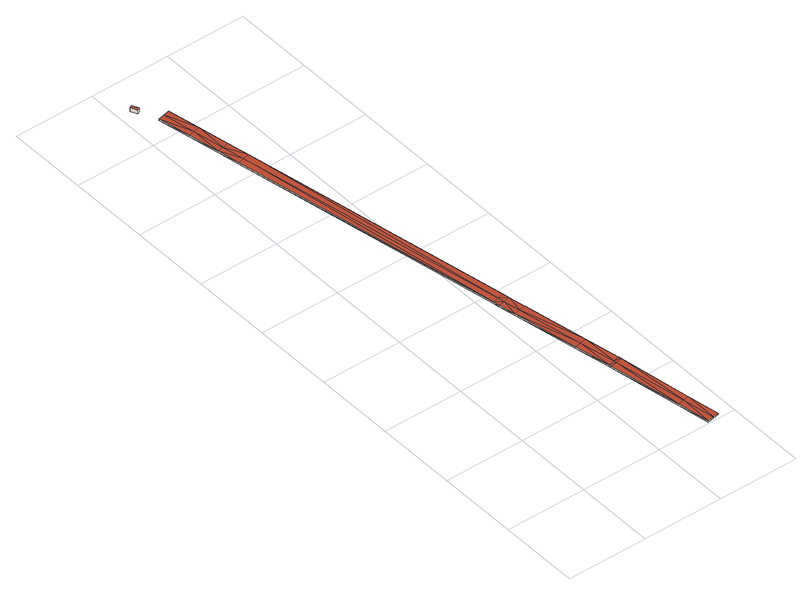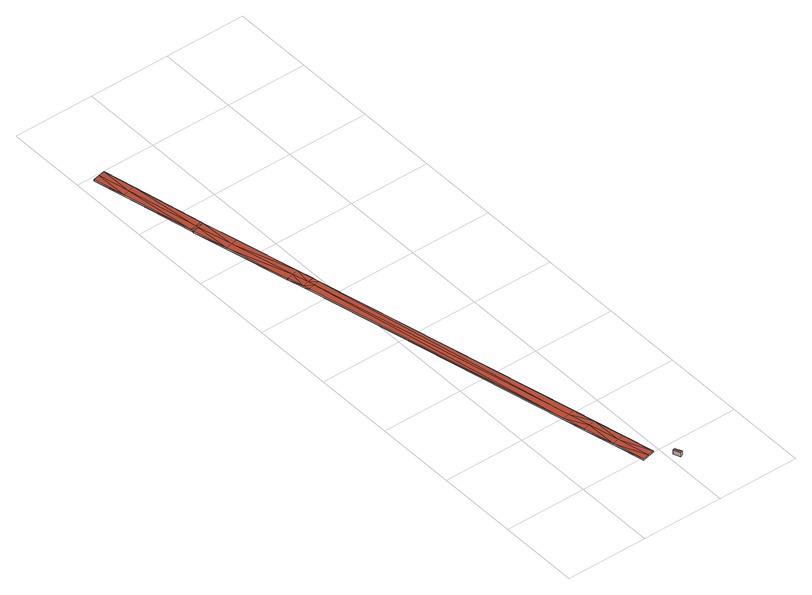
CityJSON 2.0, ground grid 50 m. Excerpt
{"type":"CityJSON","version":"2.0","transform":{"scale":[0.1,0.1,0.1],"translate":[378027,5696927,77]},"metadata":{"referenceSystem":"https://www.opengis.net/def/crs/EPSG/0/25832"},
"CityObjects":{
"building1":{"type":"Building","attributes":{"Geometrietyp2DReferenz":"2000","Gemeindeschluessel":"05911000","function":"53001_1800","roofType":"9999","measuredHeight":1},"geometry":[{"type":"Solid","lod":"2","boundaries":[[[[0,1,2]],[[1,3,2]],[[4,5,0]],[[5,1,0]],[[6,7,4]],[[7,5,4]],[[8,9,6]],[[9,7,6]],[[10,11,8]],[[11,9,8]],[[12,13,10]],[[13,11,10]],[[14,15,12]],[[15,13,12]],[[16,17,14]],[[17,15,14]],[[18,19,16]],[[19,17,16]],[[20,21,18]],[[21,19,18]],[[22,23,20]],[[23,21,20]],[[24,25,22]],[[25,23,22]],[[26,27,24]],[[27,25,24]],[[28,29,26]],[[29,27,26]],[[30,31,28]],[[31,29,28]],[[32,33,30]],[[33,31,30]],[[34,35,32]],[[35,33,32]],[[36,37,34]],[[37,35,34]],[[38,39,36]],[[39,37,36]],[[40,41,38]],[[41,39,38]],[[42,43,40]],[[43,41,40]],[[44,45,42]],[[45,43,42]],[[46,47,44]],[[47,45,44]],[[48,49,46]],[[49,47,46]],[[50,51,48]],[[51,49,48]],[[52,53,50]],[[53,51,50]],[[54,55,52]],[[55,53,52]],[[56,57,54]],[[57,55,54]],[[58,59,56]],[[59,57,56]],[[60,61,58]],[[61,59,58]],[[62,63,60]],[[63,61,60]],[[2,3,62]],[[3,63,62]],[[64,65,13]],[[13,65,11]],[[66,64,13]],[[66,13,15]],[[67,66,19]],[[19,66,17]],[[17,66,15]],[[68,67,19]],[[68,19,21]],[[23,68,21]],[[69,68,27]],[[27,68,25]],[[25,68,23]],[[70,69,27]],[[70,27,29]],[[33,70,29]],[[33,29,31]],[[61,63,71]],[[71,63,3]],[[59,61,71]],[[59,71,72]],[[57,59,73]],[[73,59,72]],[[55,57,73]],[[55,73,65]],[[53,55,64]],[[64,55,65]],[[64,51,53]],[[51,64,49]],[[49,64,66]],[[47,49,67]],[[67,49,66]],[[45,47,67]],[[45,67,43]],[[43,67,68]],[[41,43,69]],[[69,43,68]],[[39,41,69]],[[39,69,37]],[[37,69,70]],[[35,37,70]],[[35,70,33]],[[71,3,5]],[[5,3,1]],[[72,71,5]],[[72,5,7]],[[73,72,9]],[[9,72,7]],[[65,73,9]],[[65,9,11]],[[74,4,2]],[[4,0,2]],[[75,4,74]],[[75,6,4]],[[76,8,75]],[[8,6,75]],[[77,8,76]],[[77,10,8]],[[78,12,77]],[[12,10,77]],[[79,12,78]],[[79,14,12]],[[80,18,79]],[[18,16,79]],[[16,14,79]],[[81,18,80]],[[81,20,18]],[[22,20,81]],[[82,26,81]],[[26,24,81]],[[24,22,81]],[[83,26,82]],[[83,28,26]],[[32,28,83]],[[32,30,28]],[[60,74,62]],[[74,2,62]],[[58,74,60]],[[58,75,74]],[[56,76,58]],[[76,75,58]],[[54,76,56]],[[54,77,76]],[[52,78,54]],[[78,77,54]],[[78,52,50]],[[50,48,78]],[[48,79,78]],[[46,80,48]],[[80,79,48]],[[44,80,46]],[[44,42,80]],[[42,81,80]],[[40,82,42]],[[82,81,42]],[[38,82,40]],[[38,36,82]],[[36,83,82]],[[34,83,36]],[[34,32,83]]]],"semantics":{"surfaces":[{"type":"WallSurface"},{"type":"GroundSurface"},{"type":"RoofSurface"}],"values":[[0,0,0,0,0,0,0,0,0,0,0,0,0,0,0,0,0,0,0,0,0,0,0,0,0,0,0,0,0,0,0,0,0,0,0,0,0,0,0,0,0,0,0,0,0,0,0,0,0,0,0,0,0,0,0,0,0,0,0,0,0,0,0,0,1,1,1,1,1,1,1,1,1,1,1,1,1,1,1,1,1,1,1,1,1,1,1,1,1,1,1,1,1,1,1,1,1,1,1,1,1,1,1,1,1,1,1,1,1,1,1,1,1,1,2,2,2,2,2,2,2,2,2,2,2,2,2,2,2,2,2,2,2,2,2,2,2,2,2,2,2,2,2,2,2,2,2,2,2,2,2,2,2,2,2,2,2,2,2,2,2,2,2,2]]}}]},
"building2":{"type":"Building","attributes":{"Gemeindeschluessel":"05911000","Geometrietyp2DReferenz":"3000","function":"51009_1610","roofType":"2100","measuredHeight":2.63},"geometry":[{"type":"Solid","lod":"2","boundaries":[[[[84,85,86,87]],[[88,89,85,84]],[[90,91,89,88]],[[87,86,91,90]],[[88,84,87,90]],[[85,89,91,86]]]],"semantics":{"surfaces":[{"type":"WallSurface"},{"type":"RoofSurface"},{"type":"GroundSurface"}],"values":[[0,0,0,0,1,2]]}}]}
},
"vertices":[
[169,3585,86],[169,3585,76],[130,3576,86],[130,3576,76],[210,3387,82],[210,3387,72],[250,3202,78],[250,3202,68],[278,3068,76],[278,3068,66],[624,1421,41],[624,1421,31],[632,1382,40],[632,1382,30],[653,1282,38],[653,1282,28],[654,1282,38],[654,1282,28],[737,891,29],[737,891,19],[784,678,24],[784,678,14],[784,677,24],[784,677,14],[784,676,24],[784,676,14],[787,658,24],[787,658,14],[873,221,14],[873,221,4],[912,23,10],[912,23,0],[873,15,10],[873,15,0],[834,8,10],[834,8,0],[795,205,14],[795,205,4],[709,643,24],[709,643,14],[709,644,24],[709,644,14],[705,661,24],[705,661,14],[658,873,29],[658,873,19],[658,874,29],[658,874,19],[575,1265,38],[575,1265,28],[553,1365,40],[553,1365,30],[553,1366,40],[553,1366,30],[545,1404,41],[545,1404,31],[200,3052,76],[200,3052,66],[172,3185,78],[172,3185,68],[132,3371,82],[132,3371,72],[91,3568,86],[91,3568,76],[592,1374,30],[584,1412,31],[614,1274,28],[697,882,19],[745,669,14],[748,651,14],[834,213,4],[171,3379,72],[211,3193,68],[239,3060,66],[171,3379,82],[211,3193,78],[239,3060,76],[584,1412,41],[592,1374,40],[614,1274,38],[697,882,29],[745,669,24],[748,651,24],[834,213,14],
[20,3703,126],[20,3703,99],[3,3696,99],[3,3696,124],[38,3661,126],[38,3661,99],[22,3654,124],[22,3654,99]
]}
